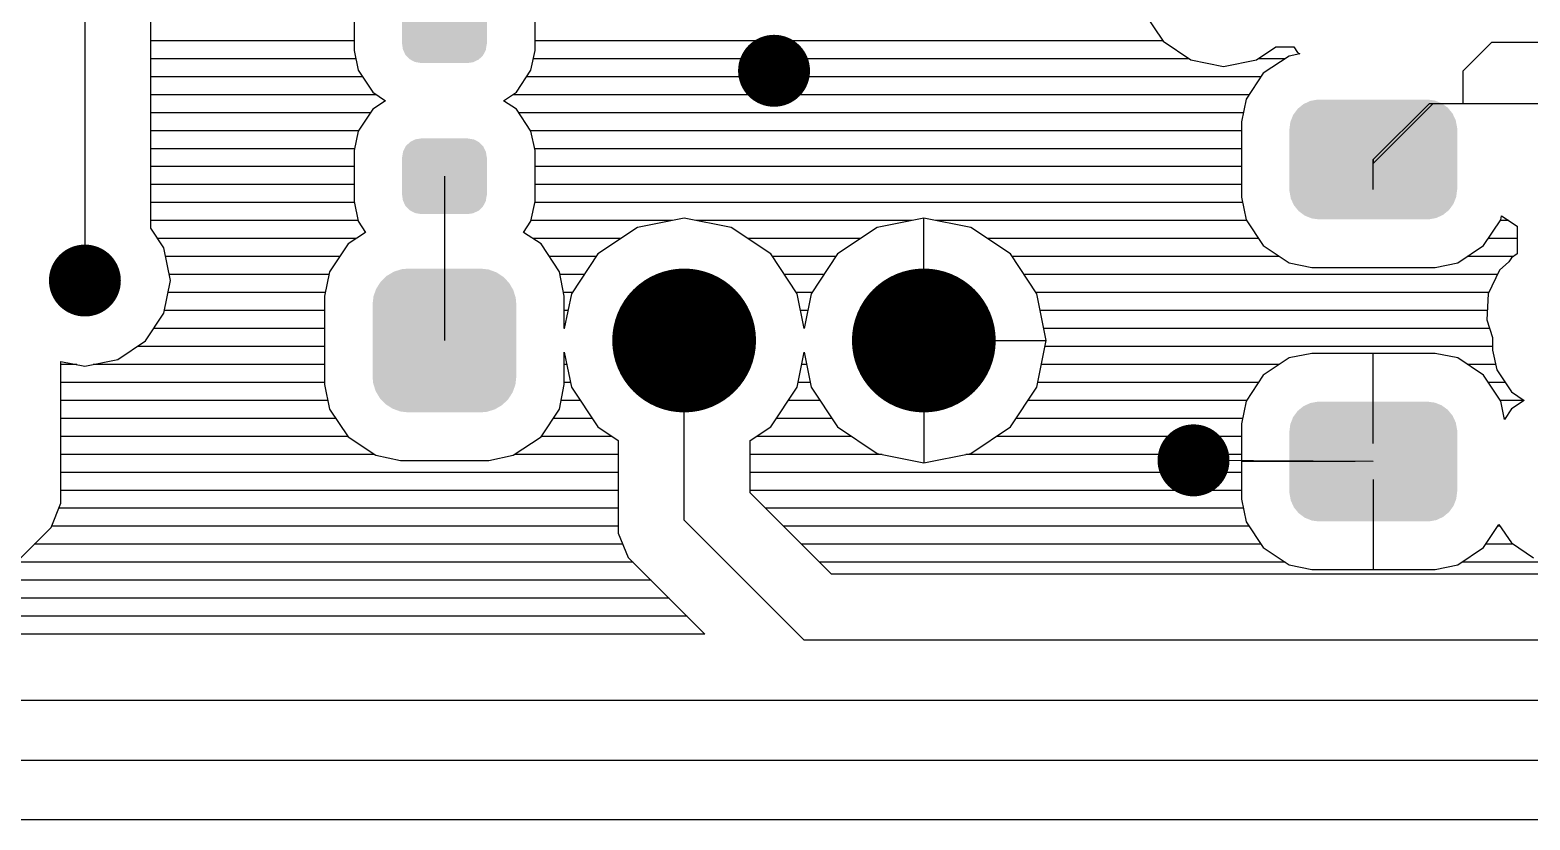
# Model space of a CAD drawing. Extents: x 295 to 953, y 10 to 290.
# Drawn here: x 677.59 to 718.92, y 169.76 to 191.52 of the extents above; entities that cross this region are included whole.
import ezdxf

# ---------------------------------------------------------------- set-up
doc = ezdxf.new("R2010")
doc.units = 0
doc.header["$LTSCALE"] = 5
doc.header["$MEASUREMENT"] = 0
doc.layers.get('0').update_dxf_attribs({"linetype": 'CONTINUOUS', "lineweight": 25})
doc.layers.add('DV-DPO-A6_BOT', color=7, linetype='CONTINUOUS')

msp = doc.modelspace()

# ---------------------------------------------------------------- linework, layer by layer
for points, const_width in [([(698.584, 190.4, -1), (697.593, 190.4, -1)], 0.991), ([(679.597, 184.622, -1), (678.607, 184.622, -1)], 0.991), ([(696.602, 182.971, -1), (694.621, 182.971, -1)], 1.981), ([(703.206, 182.971, -1), (701.225, 182.971, -1)], 1.981), ([(710.141, 179.669, -1), (709.15, 179.669, -1)], 0.991)]:
    msp.add_lwpolyline(points, format="xyb", close=True, dxfattribs=dict(const_width=const_width))
for points in [[(690.177, 191.133), (690.177, 192.177), (687.839, 191.133), (687.839, 192.177)], [(690.15, 190.987), (690.173, 191.133), (687.863, 190.987), (687.842, 191.133)], [(690.147, 190.97), (690.15, 190.987), (687.871, 190.97), (687.863, 190.987)], [(690.078, 190.838), (690.147, 190.97), (687.934, 190.838), (687.871, 190.97)], [(690.071, 190.824), (690.078, 190.838), (687.948, 190.824), (687.934, 190.838)], [(689.963, 190.719), (690.071, 190.824), (688.049, 190.719), (687.948, 190.824)], [(689.953, 190.709), (689.963, 190.719), (688.068, 190.709), (688.049, 190.719)], [(689.815, 190.642), (689.953, 190.709), (688.195, 190.642), (688.068, 190.709)], [(689.804, 190.637), (689.815, 190.642), (688.226, 190.637), (688.195, 190.642)], [(689.658, 190.615), (689.804, 190.637), (688.357, 190.615), (688.226, 190.637)], [(716.784, 189.22), (716.677, 189.351), (712.418, 189.22), (712.514, 189.351)], [(716.677, 189.351), (716.653, 189.381), (712.514, 189.351), (712.551, 189.381)], [(716.653, 189.381), (716.514, 189.483), (712.551, 189.381), (712.675, 189.483)], [(716.514, 189.483), (716.485, 189.504), (712.675, 189.483), (712.722, 189.504)], [(716.485, 189.504), (716.321, 189.57), (712.722, 189.504), (712.865, 189.57)], [(716.321, 189.57), (716.291, 189.582), (712.865, 189.57), (712.93, 189.582)], [(716.291, 189.582), (716.093, 189.607), (712.93, 189.582), (713.07, 189.607)], [(716.093, 189.607), (716.084, 189.608), (713.07, 189.607), (713.112, 189.608)], [(716.909, 188.825), (716.879, 188.989), (712.292, 188.825), (712.313, 188.989)], [(716.879, 188.989), (716.872, 189.03), (712.313, 188.989), (712.33, 189.03)], [(716.872, 189.03), (716.801, 189.183), (712.33, 189.03), (712.39, 189.183)], [(716.801, 189.183), (716.784, 189.22), (712.39, 189.183), (712.418, 189.22)], [(689.948, 188.441), (689.821, 188.507), (688.063, 188.441), (688.2, 188.507)], [(689.821, 188.507), (689.79, 188.513), (688.2, 188.507), (688.211, 188.513)], [(689.79, 188.513), (689.658, 188.535), (688.211, 188.513), (688.357, 188.535)], [(716.91, 188.782), (716.909, 188.825), (712.287, 188.782), (712.292, 188.825)], [(716.91, 187.131), (716.91, 188.782), (712.287, 187.131), (712.287, 188.782)], [(690.173, 188.016), (690.152, 188.163), (687.842, 188.016), (687.866, 188.163)], [(690.152, 188.163), (690.144, 188.179), (687.866, 188.163), (687.868, 188.179)], [(690.144, 188.179), (690.081, 188.311), (687.868, 188.179), (687.937, 188.311)], [(690.081, 188.311), (690.068, 188.326), (687.937, 188.311), (687.945, 188.326)], [(690.068, 188.326), (689.967, 188.43), (687.945, 188.326), (688.052, 188.43)], [(689.967, 188.43), (689.948, 188.441), (688.052, 188.43), (688.063, 188.441)], [(690.177, 186.973), (690.177, 188.016), (687.839, 186.973), (687.839, 188.016)], [(690.15, 186.827), (690.173, 186.973), (687.863, 186.827), (687.842, 186.973)], [(690.147, 186.81), (690.15, 186.827), (687.871, 186.81), (687.863, 186.827)], [(690.078, 186.678), (690.147, 186.81), (687.934, 186.678), (687.871, 186.81)], [(716.904, 187.089), (716.91, 187.131), (712.288, 187.089), (712.287, 187.131)], [(716.883, 186.925), (716.904, 187.089), (712.318, 186.925), (712.288, 187.089)], [(716.867, 186.883), (716.883, 186.925), (712.325, 186.883), (712.318, 186.925)], [(716.806, 186.731), (716.867, 186.883), (712.395, 186.731), (712.325, 186.883)], [(690.071, 186.664), (690.078, 186.678), (687.948, 186.664), (687.934, 186.678)], [(689.963, 186.559), (690.071, 186.664), (688.049, 186.559), (687.948, 186.664)], [(689.953, 186.549), (689.963, 186.559), (688.068, 186.549), (688.049, 186.559)], [(689.815, 186.482), (689.953, 186.549), (688.195, 186.482), (688.068, 186.549)], [(689.804, 186.476), (689.815, 186.482), (688.226, 186.476), (688.195, 186.482)], [(689.658, 186.454), (689.804, 186.476), (688.357, 186.454), (688.226, 186.476)], [(716.779, 186.694), (716.806, 186.731), (712.412, 186.694), (712.395, 186.731)], [(716.683, 186.563), (716.779, 186.694), (712.519, 186.563), (712.412, 186.694)], [(716.646, 186.533), (716.683, 186.563), (712.544, 186.533), (712.519, 186.563)], [(716.521, 186.431), (716.646, 186.533), (712.682, 186.431), (712.544, 186.533)], [(716.474, 186.409), (716.521, 186.431), (712.712, 186.409), (712.682, 186.431)], [(716.332, 186.344), (716.474, 186.409), (712.876, 186.344), (712.712, 186.409)], [(716.267, 186.332), (716.332, 186.344), (712.906, 186.332), (712.876, 186.344)], [(716.127, 186.307), (716.267, 186.332), (713.104, 186.307), (712.906, 186.332)], [(716.084, 186.306), (716.127, 186.307), (713.112, 186.306), (713.104, 186.307)], [(690.631, 184.723), (690.587, 184.752), (687.39, 184.723), (687.42, 184.752)], [(690.587, 184.752), (690.44, 184.848), (687.42, 184.752), (687.584, 184.848)], [(690.44, 184.848), (690.386, 184.868), (687.584, 184.848), (687.617, 184.868)], [(690.386, 184.868), (690.225, 184.926), (687.617, 184.868), (687.805, 184.926)], [(690.225, 184.926), (690.143, 184.935), (687.805, 184.926), (687.836, 184.935)], [(690.143, 184.935), (689.998, 184.952), (687.836, 184.935), (688.017, 184.952)], [(690.958, 184.188), (690.905, 184.361), (687.053, 184.188), (687.115, 184.361)], [(690.905, 184.361), (690.88, 184.403), (687.115, 184.361), (687.131, 184.403)], [(690.88, 184.403), (690.789, 184.558), (687.131, 184.403), (687.232, 184.558)], [(690.789, 184.558), (690.755, 184.594), (687.232, 184.558), (687.255, 184.594)], [(690.755, 184.594), (690.631, 184.723), (687.255, 184.594), (687.39, 184.723)], [(690.989, 183.961), (690.972, 184.143), (687.027, 183.961), (687.048, 184.143)], [(690.989, 181.98), (690.989, 183.961), (687.027, 181.98), (687.027, 183.961)], [(690.972, 184.143), (690.958, 184.188), (687.048, 184.143), (687.053, 184.188)], [(690.968, 181.799), (690.989, 181.98), (687.043, 181.799), (687.027, 181.98)], [(690.963, 181.753), (690.968, 181.799), (687.057, 181.753), (687.043, 181.799)], [(690.9, 181.58), (690.963, 181.753), (687.111, 181.58), (687.057, 181.753)], [(690.885, 181.539), (690.9, 181.58), (687.135, 181.539), (687.111, 181.58)], [(690.784, 181.383), (690.885, 181.539), (687.227, 181.383), (687.135, 181.539)], [(690.76, 181.347), (690.784, 181.383), (687.261, 181.347), (687.227, 181.383)], [(690.625, 181.218), (690.76, 181.347), (687.384, 181.218), (687.261, 181.347)], [(690.595, 181.19), (690.625, 181.218), (687.428, 181.19), (687.384, 181.218)], [(690.432, 181.094), (690.595, 181.19), (687.576, 181.094), (687.428, 181.19)], [(690.398, 181.074), (690.432, 181.094), (687.63, 181.074), (687.576, 181.094)], [(690.211, 181.016), (690.398, 181.074), (687.79, 181.016), (687.63, 181.074)], [(690.18, 181.006), (690.211, 181.016), (687.873, 181.006), (687.79, 181.016)], [(716.784, 180.899), (716.677, 181.03), (712.418, 180.899), (712.514, 181.03)], [(716.677, 181.03), (716.653, 181.06), (712.514, 181.03), (712.551, 181.06)], [(716.653, 181.06), (716.514, 181.161), (712.551, 181.06), (712.675, 181.161)], [(716.514, 181.161), (716.485, 181.183), (712.675, 181.161), (712.722, 181.183)], [(716.485, 181.183), (716.321, 181.249), (712.722, 181.183), (712.865, 181.249)], [(716.321, 181.249), (716.291, 181.26), (712.865, 181.249), (712.93, 181.26)], [(716.291, 181.26), (716.093, 181.286), (712.93, 181.26), (713.07, 181.286)], [(716.093, 181.286), (716.084, 181.287), (713.07, 181.286), (713.112, 181.287)], [(689.998, 180.99), (690.18, 181.006), (688.017, 180.99), (687.873, 181.006)], [(716.909, 180.504), (716.879, 180.668), (712.292, 180.504), (712.313, 180.668)], [(716.879, 180.668), (716.872, 180.709), (712.313, 180.668), (712.33, 180.709)], [(716.872, 180.709), (716.801, 180.862), (712.33, 180.709), (712.39, 180.862)], [(716.801, 180.862), (716.784, 180.899), (712.39, 180.862), (712.418, 180.899)], [(716.91, 180.461), (716.909, 180.504), (712.287, 180.461), (712.292, 180.504)], [(716.91, 178.81), (716.91, 180.461), (712.287, 178.81), (712.287, 180.461)], [(716.904, 178.767), (716.91, 178.81), (712.288, 178.767), (712.287, 178.81)], [(716.883, 178.604), (716.904, 178.767), (712.318, 178.604), (712.288, 178.767)], [(716.867, 178.562), (716.883, 178.604), (712.325, 178.562), (712.318, 178.604)], [(716.806, 178.41), (716.867, 178.562), (712.395, 178.41), (712.325, 178.562)], [(716.779, 178.373), (716.806, 178.41), (712.412, 178.373), (712.395, 178.41)], [(716.683, 178.242), (716.779, 178.373), (712.519, 178.242), (712.412, 178.373)], [(716.646, 178.212), (716.683, 178.242), (712.544, 178.212), (712.519, 178.242)], [(716.521, 178.11), (716.646, 178.212), (712.682, 178.11), (712.544, 178.212)], [(716.474, 178.088), (716.521, 178.11), (712.712, 178.088), (712.682, 178.11)], [(716.332, 178.023), (716.474, 178.088), (712.876, 178.023), (712.712, 178.088)], [(716.267, 178.011), (716.332, 178.023), (712.906, 178.011), (712.876, 178.023)], [(716.127, 177.986), (716.267, 178.011), (713.104, 177.986), (712.906, 178.011)], [(716.084, 177.985), (716.127, 177.986), (713.112, 177.985), (713.104, 177.986)]]:
    msp.add_solid(points)
at = {"layer": 'DV-DPO-A6_BOT'}
for p, q in [((679.102, 230.024), (679.102, 184.622)), ((680.918, 186.068), (680.918, 229.271)), ((686.518, 192.355), (686.518, 190.955)), ((691.504, 190.955), (691.504, 192.355)), ((708.298, 191.979), (708.807, 191.213)), ((686.518, 191.226), (680.918, 191.226)), ((686.518, 190.955), (686.63, 190.42)), ((691.392, 190.42), (691.504, 190.955)), ((708.8, 191.226), (691.504, 191.226)), ((708.807, 191.213), (709.573, 190.704)), ((711.376, 190.704), (711.917, 191.061)), ((711.917, 191.061), (712.406, 191.061)), ((712.406, 191.061), (712.511, 190.902)), ((717.075, 190.4), (717.867, 191.186)), ((717.867, 191.186), (720.436, 191.186)), ((686.564, 190.731), (680.918, 190.731)), ((709.526, 190.731), (691.458, 190.731)), ((709.573, 190.704), (710.471, 190.519)), ((710.471, 190.519), (711.376, 190.704)), ((712.168, 190.731), (711.422, 190.731)), ((712.28, 190.803), (711.567, 190.334)), ((712.571, 190.863), (712.28, 190.803)), ((712.511, 190.902), (712.571, 190.863)), ((686.749, 190.235), (680.918, 190.235)), ((686.63, 190.42), (687.033, 189.813)), ((690.989, 189.813), (691.392, 190.42)), ((711.508, 190.235), (691.273, 190.235)), ((711.567, 190.334), (711.092, 189.621)), ((717.075, 189.496), (717.075, 190.4)), ((687.132, 189.74), (680.918, 189.74)), ((687.033, 189.813), (687.383, 189.575)), ((690.639, 189.575), (690.989, 189.813)), ((711.177, 189.74), (690.89, 189.74)), ((687.033, 189.344), (686.63, 188.736)), ((687.383, 189.575), (687.033, 189.344)), ((690.989, 189.344), (690.639, 189.575)), ((691.392, 188.736), (690.989, 189.344)), ((711.092, 189.621), (710.966, 188.994)), ((714.598, 187.845), (716.249, 189.496)), ((716.144, 189.496), (714.598, 187.957)), ((716.144, 189.496), (720.436, 189.496)), ((716.249, 189.496), (717.075, 189.496)), ((686.967, 189.245), (680.918, 189.245)), ((711.019, 189.245), (691.055, 189.245)), ((710.966, 188.994), (710.966, 186.92)), ((686.637, 188.749), (680.918, 188.749)), ((686.63, 188.736), (686.518, 188.201)), ((710.966, 188.749), (691.385, 188.749)), ((691.504, 188.201), (691.392, 188.736)), ((686.531, 188.254), (680.918, 188.254)), ((686.518, 188.201), (686.518, 186.795)), ((710.966, 188.254), (691.491, 188.254)), ((691.504, 186.795), (691.504, 188.201)), ((686.518, 187.759), (680.918, 187.759)), ((710.966, 187.759), (691.504, 187.759)), ((714.598, 187.131), (714.598, 187.957)), ((714.598, 187.957), (714.598, 187.845)), ((714.598, 187.131), (714.598, 187.845)), ((686.518, 187.263), (680.918, 187.263)), ((689.008, 187.495), (689.008, 182.971)), ((710.966, 187.263), (691.504, 187.263)), ((686.518, 186.795), (686.63, 186.26)), ((691.392, 186.26), (691.504, 186.795)), ((710.966, 186.92), (711.092, 186.293)), ((686.525, 186.768), (680.918, 186.768)), ((710.999, 186.768), (691.498, 186.768)), ((718.112, 186.293), (718.131, 186.405)), ((718.131, 186.405), (718.561, 186.121)), ((686.624, 186.273), (680.918, 186.273)), ((681.281, 185.527), (680.918, 186.068)), ((686.63, 186.26), (686.835, 185.949)), ((691.187, 185.949), (691.392, 186.26)), ((695.288, 186.273), (691.398, 186.273)), ((694.324, 186.081), (693.234, 185.355)), ((695.612, 186.339), (694.324, 186.081)), ((696.906, 186.081), (695.612, 186.339)), ((701.892, 186.273), (695.942, 186.273)), ((697.996, 185.355), (696.906, 186.081)), ((700.928, 186.081), (699.838, 185.355)), ((702.216, 186.339), (700.928, 186.081)), ((702.216, 184.14), (702.216, 186.339)), ((703.51, 186.081), (702.216, 186.339)), ((711.105, 186.273), (702.546, 186.273)), ((704.6, 185.355), (703.51, 186.081)), ((711.092, 186.293), (711.567, 185.586)), ((717.636, 185.586), (718.112, 186.293)), ((718.33, 186.273), (718.098, 186.273)), ((718.561, 186.121), (718.561, 185.355)), ((686.578, 185.778), (681.116, 185.778)), ((686.353, 185.632), (685.845, 184.866)), ((686.835, 185.949), (686.353, 185.632)), ((691.669, 185.632), (691.187, 185.949)), ((693.875, 185.778), (691.445, 185.778)), ((692.178, 184.866), (691.669, 185.632)), ((700.479, 185.778), (697.355, 185.778)), ((711.442, 185.778), (703.959, 185.778)), ((711.567, 185.586), (712.28, 185.111)), ((716.923, 185.111), (717.636, 185.586)), ((718.561, 185.778), (717.762, 185.778)), ((681.459, 184.622), (681.281, 185.527)), ((686.122, 185.282), (681.327, 185.282)), ((693.188, 185.282), (691.9, 185.282)), ((693.234, 185.355), (692.508, 184.259)), ((698.722, 184.259), (697.996, 185.355)), ((699.792, 185.282), (698.042, 185.282)), ((699.838, 185.355), (699.112, 184.259)), ((705.326, 184.259), (704.6, 185.355)), ((712.016, 185.282), (704.646, 185.282)), ((718.455, 185.282), (717.187, 185.282)), ((718.402, 185.249), (718.33, 185.137)), ((718.561, 185.355), (718.402, 185.249)), ((685.831, 184.787), (681.426, 184.787)), ((685.845, 184.866), (685.706, 184.193)), ((692.31, 184.193), (692.178, 184.866)), ((692.858, 184.787), (692.191, 184.787)), ((699.462, 184.787), (698.372, 184.787)), ((718.013, 184.787), (704.976, 184.787)), ((712.28, 185.111), (712.901, 184.985)), ((712.901, 184.985), (716.302, 184.985)), ((716.302, 184.985), (716.923, 185.111)), ((718.072, 184.912), (717.762, 184.259)), ((718.33, 185.137), (718.072, 184.912)), ((681.281, 183.724), (681.459, 184.622)), ((685.732, 184.292), (681.393, 184.292)), ((685.706, 184.193), (685.706, 181.756)), ((692.528, 184.292), (692.29, 184.292)), ((692.508, 184.259), (692.31, 183.301)), ((692.31, 183.301), (692.31, 184.193)), ((699.132, 184.292), (698.703, 184.292)), ((698.914, 183.301), (698.722, 184.259)), ((699.112, 184.259), (698.914, 183.301)), ((717.775, 184.292), (705.307, 184.292)), ((705.584, 182.971), (705.326, 184.259)), ((717.762, 184.259), (717.722, 183.539)), ((680.773, 182.958), (681.281, 183.724)), ((685.706, 183.796), (681.294, 183.796)), ((692.415, 183.796), (692.31, 183.796)), ((699.019, 183.796), (698.815, 183.796)), ((717.735, 183.796), (705.419, 183.796)), ((717.722, 183.539), (717.887, 183.057)), ((685.706, 183.301), (681.004, 183.301)), ((692.316, 183.301), (692.31, 183.301)), ((698.92, 183.301), (698.914, 183.301)), ((717.801, 183.301), (705.518, 183.301)), ((680.007, 182.449), (680.773, 182.958)), ((685.706, 182.806), (680.548, 182.806)), ((695.612, 178.018), (695.612, 182.971)), ((703.391, 182.971), (705.584, 182.971)), ((705.326, 181.683), (705.584, 182.971)), ((717.887, 182.806), (705.551, 182.806)), ((717.887, 183.057), (717.887, 182.7)), ((717.887, 182.7), (717.999, 182.165)), ((678.441, 179.207), (678.441, 182.396)), ((678.441, 182.396), (679.102, 182.264)), ((678.877, 182.31), (678.441, 182.31)), ((679.102, 182.264), (680.007, 182.449)), ((685.706, 182.31), (679.333, 182.31)), ((692.31, 181.756), (692.31, 182.647)), ((692.31, 182.647), (692.508, 181.683)), ((692.382, 182.31), (692.31, 182.31)), ((698.722, 181.683), (698.914, 182.647)), ((698.986, 182.31), (698.848, 182.31)), ((698.914, 182.647), (699.112, 181.683)), ((712.016, 182.31), (705.452, 182.31)), ((712.28, 182.489), (711.567, 182.013)), ((712.901, 182.608), (712.28, 182.489)), ((716.302, 182.608), (712.901, 182.608)), ((714.598, 180.131), (714.598, 182.608)), ((716.923, 182.489), (716.302, 182.608)), ((717.636, 182.013), (716.923, 182.489)), ((717.966, 182.31), (717.187, 182.31)), ((711.567, 182.013), (711.092, 181.3)), ((718.112, 181.3), (717.636, 182.013)), ((717.999, 182.165), (718.402, 181.558)), ((685.706, 181.815), (678.441, 181.815)), ((685.706, 181.756), (685.845, 181.082)), ((692.178, 181.082), (692.31, 181.756)), ((692.482, 181.815), (692.31, 181.815)), ((692.508, 181.683), (693.234, 180.593)), ((697.996, 180.593), (698.722, 181.683)), ((699.086, 181.815), (698.749, 181.815)), ((699.112, 181.683), (699.838, 180.593)), ((702.216, 181.802), (702.216, 179.603)), ((704.6, 180.593), (705.326, 181.683)), ((711.442, 181.815), (705.353, 181.815)), ((718.231, 181.815), (717.762, 181.815)), ((718.402, 181.558), (718.752, 181.32)), ((685.798, 181.32), (678.441, 181.32)), ((685.845, 181.082), (686.353, 180.316)), ((691.669, 180.316), (692.178, 181.082)), ((692.746, 181.32), (692.224, 181.32)), ((699.35, 181.32), (698.485, 181.32)), ((711.105, 181.32), (705.089, 181.32)), ((711.092, 181.3), (710.966, 180.673)), ((718.752, 181.32), (718.098, 181.32)), ((718.211, 180.798), (718.112, 181.3)), ((718.402, 181.089), (718.211, 180.798)), ((718.752, 181.32), (718.402, 181.089)), ((686.01, 180.825), (678.441, 180.825)), ((693.076, 180.825), (692.013, 180.825)), ((699.68, 180.825), (698.154, 180.825)), ((710.999, 180.825), (704.758, 180.825)), ((710.966, 180.673), (710.966, 178.599)), ((718.231, 180.825), (718.204, 180.825)), ((686.346, 180.329), (678.441, 180.329)), ((686.353, 180.316), (687.119, 179.808)), ((690.903, 179.808), (691.669, 180.316)), ((693.624, 180.329), (691.676, 180.329)), ((693.234, 180.593), (693.796, 180.217)), ((693.796, 180.217), (693.796, 178.381)), ((697.428, 180.217), (697.996, 180.593)), ((697.428, 178.771), (697.428, 180.217)), ((700.228, 180.329), (697.606, 180.329)), ((699.838, 180.593), (700.928, 179.86)), ((703.51, 179.86), (704.6, 180.593)), ((710.966, 180.329), (704.21, 180.329)), ((687.073, 179.834), (678.441, 179.834)), ((687.119, 179.808), (687.793, 179.669)), ((690.23, 179.669), (690.903, 179.808)), ((693.796, 179.834), (690.949, 179.834)), ((701.067, 179.834), (697.428, 179.834)), ((700.928, 179.86), (702.216, 179.603)), ((702.216, 179.603), (703.51, 179.86)), ((710.966, 179.834), (703.372, 179.834)), ((687.793, 179.669), (690.23, 179.669)), ((714.598, 179.636), (709.645, 179.669)), ((714.103, 179.636), (710.966, 179.636)), ((693.796, 179.339), (678.441, 179.339)), ((678.441, 178.487), (678.441, 179.207)), ((710.966, 179.339), (697.428, 179.339)), ((714.598, 179.14), (714.598, 176.664)), ((693.796, 178.843), (678.441, 178.843)), ((710.966, 178.843), (697.428, 178.843)), ((699.667, 176.532), (697.428, 178.771)), ((710.966, 178.599), (711.092, 177.978)), ((678.171, 177.82), (678.441, 178.487)), ((693.796, 178.348), (678.389, 178.348)), ((693.796, 178.381), (693.796, 177.661)), ((711.019, 178.348), (697.851, 178.348)), ((677.656, 177.305), (678.171, 177.82)), ((693.796, 177.853), (678.184, 177.853)), ((698.914, 174.716), (695.612, 178.018)), ((711.177, 177.853), (698.346, 177.853)), ((711.092, 177.978), (711.567, 177.265)), ((717.636, 177.265), (718.059, 177.906)), ((718.098, 177.853), (718.026, 177.853)), ((718.059, 177.906), (718.402, 177.397)), ((675.232, 174.881), (677.656, 177.305)), ((693.921, 177.357), (677.708, 177.357)), ((693.796, 177.661), (694.073, 176.994)), ((711.508, 177.357), (698.841, 177.357)), ((718.455, 177.357), (717.696, 177.357)), ((718.402, 177.397), (719.01, 176.988)), ((694.073, 176.994), (696.186, 174.881)), ((711.567, 177.265), (712.28, 176.789)), ((716.923, 176.789), (717.636, 177.265)), ((694.205, 176.862), (677.213, 176.862)), ((712.168, 176.862), (699.336, 176.862)), ((724.101, 176.532), (699.667, 176.532)), ((712.28, 176.789), (712.901, 176.664)), ((712.901, 176.664), (716.302, 176.664)), ((716.302, 176.664), (716.923, 176.789)), ((724.035, 176.862), (717.035, 176.862)), ((694.7, 176.367), (676.718, 176.367)), ((695.196, 175.872), (676.222, 175.872)), ((695.691, 175.376), (675.727, 175.376)), ((696.186, 174.881), (675.232, 174.881)), ((696.186, 174.881), (675.232, 174.881)), ((732.759, 174.716), (698.914, 174.716)), ((666.719, 173.065), (770.732, 173.065)), ((670.021, 171.414), (772.383, 171.414)), ((774.034, 169.763), (675.159, 169.763))]:
    msp.add_line(p, q, dxfattribs=at)

doc.saveas('drawing.dxf')
